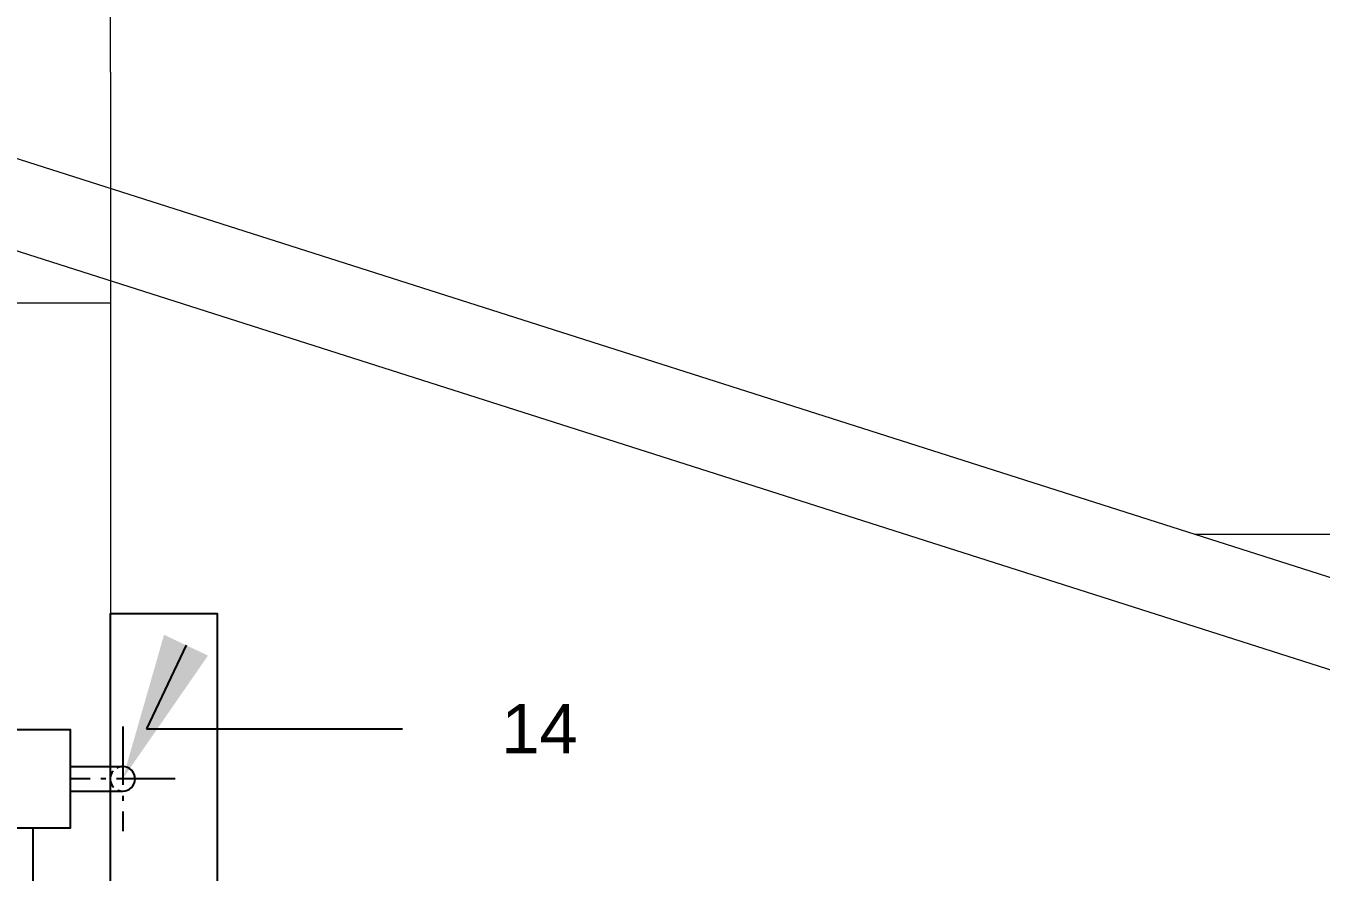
# Model space of a CAD drawing. Header units: millimetres. Extents: x 100 to 940, y 100 to 694.
# Drawn here: x 557.02 to 583.3, y 620.6 to 637.76 of the extents above; entities that cross this region are included whole.
import ezdxf
from ezdxf import colors
from ezdxf.entities.mleader import LeaderData, LeaderLine
from ezdxf.math import Vec2, Vec3

# ---------------------------------------------------------------- set-up
doc = ezdxf.new("R2010")
doc.units = ezdxf.units.MM
doc.linetypes.add('AM_DIN_G_W050x2', pattern=[6.875, 4.75, -0.875, 0.375, -0.875])
doc.linetypes.add('DASHED', pattern=[0.75, 0.5, -0.25])
doc.layers.add('PAREDE', color=7, linetype='Continuous', lineweight=9)
doc.styles.add('Notes', font='arial.ttf', dxfattribs={"height": 3})

msp = doc.modelspace()

# ---------------------------------------------------------------- linework, layer by layer
at = {"color": 2, "linetype": 'AM_DIN_G_W050x2', "ltscale": 0.25}
for p, q in [((558.986, 623.551), (558.986, 621.425)), ((560.05, 622.488), (557.923, 622.488))]:
    msp.add_line(p, q, dxfattribs=at)
at = {"color": 2}
for p, q in [((557.923, 622.738), (558.986, 622.738)), ((557.923, 622.238), (558.986, 622.238)), ((557.173, 604.009), (557.173, 621.488))]:
    msp.add_line(p, q, dxfattribs=at)
for points in [[(558.736, 625.84), (560.904, 625.84), (560.904, 617.129), (558.736, 617.129)], [(555.923, 623.488), (557.923, 623.488), (557.923, 621.488), (555.923, 621.488)]]:
    msp.add_lwpolyline(points, close=True, dxfattribs=at)
at = {"color": 2, "linetype": 'DASHED', "ltscale": 0.25}
msp.add_arc((558.986, 622.488), 0.25, 90, 270, dxfattribs=at)
at = {"color": 2}
msp.add_arc((558.986, 622.488), 0.25, 270, 90, dxfattribs=at)
at = {"layer": 'PAREDE'}
for p, q in [((558.736, 636.822), (558.736, 638.697)), ((589.552, 624.634), (551.33, 636.822)), ((558.736, 636.822), (558.736, 632.134)), ((589.552, 622.759), (551.33, 634.947)), ((558.736, 632.134), (514.674, 632.134)), ((558.736, 632.134), (558.736, 604.009)), ((684.361, 627.447), (580.731, 627.447))]:
    msp.add_line(p, q, dxfattribs=at)

# ---------------------------------------------------------------- leaders
at = {"color": 2}
ml = msp.add_multileader_mtext('Standard', dxfattribs=at)
ml.set_content('14', color=2, style='Notes')
ml.set_leader_properties()
ml.build(insert=Vec2(0, 0))
ml.multileader.update_dxf_attribs({"dogleg_length": 7, "arrow_head_size": 3})
ctx = ml.context
ctx.base_point, ctx.char_height, ctx.arrow_head_size, ctx.plane_origin = Vec3(564.665, 623.503), 1, 3, Vec3(558.986, 624.574)
notes = []
notes.append((ctx, [(0, (1, 1, 0), (559.467, 623.503), (1, 0), 5.198, [(0, [(558.986, 622.488)], 0, [])])]))
ctx.mtext.insert, ctx.mtext.flow_direction = Vec3(566.665, 624.003), 5
for ctx, leaders in notes:
    for number, flags, end, landing, length, lines in leaders:
        leader = LeaderData()
        leader.index, (leader.has_last_leader_line, leader.has_dogleg_vector, leader.attachment_direction) = number, flags
        leader.last_leader_point, leader.dogleg_vector, leader.dogleg_length = Vec3(end), Vec3(landing), length
        for number, points, colour, breaks in lines:
            line = LeaderLine()
            line.index, line.vertices, line.color, line.breaks = number, Vec3.list(points), colors.encode_raw_color(colour), breaks
            leader.lines.append(line)
        ctx.leaders.append(leader)

doc.saveas('drawing.dxf')
